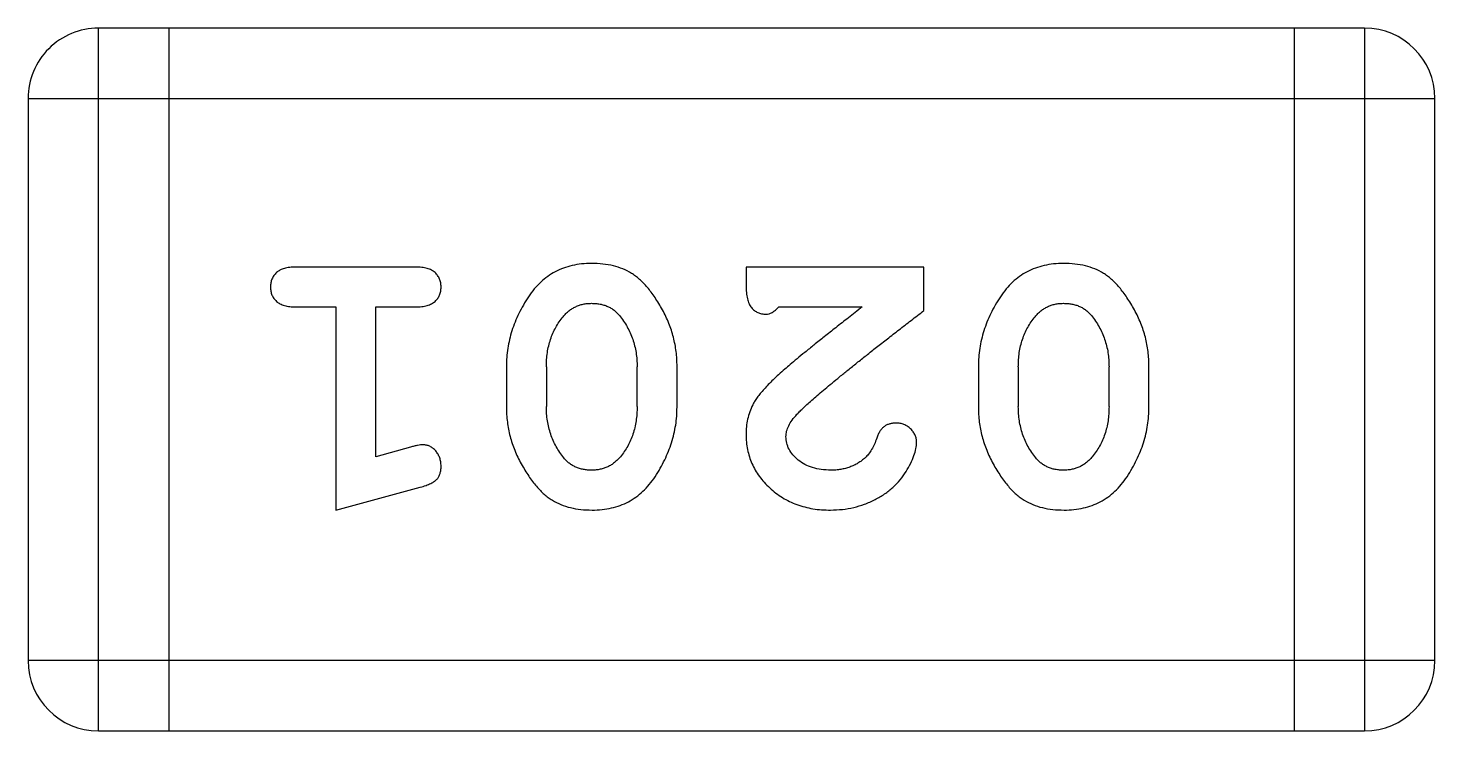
# Model space of a CAD drawing. Header units: millimetres. Extents: x 563 to 681, y 173 to 284.
# Drawn here: x 663.565 to 664.175, y 190.846 to 191.15 of the extents above; entities that cross this region are included whole.
import ezdxf

# ---------------------------------------------------------------- set-up
doc = ezdxf.new("R2010")
doc.units = ezdxf.units.MM
doc.header["$LTSCALE"] = 30.734
doc.layers.get('0').update_dxf_attribs({"linetype": 'CONTINUOUS'})

msp = doc.modelspace()

# ---------------------------------------------------------------- linework, layer by layer
at = {"linetype": 'Continuous'}
for p, q in [((664.14405, 191.15036), (663.59541, 191.15036)), ((663.59541, 190.84556), (663.59541, 191.15036)), ((663.62589, 191.15036), (663.62589, 190.84556)), ((664.11357, 191.15036), (664.11357, 190.84556)), ((664.14405, 191.15036), (664.14405, 190.84556)), ((663.56493, 191.11988), (664.17453, 191.11988)), ((663.56493, 191.11988), (663.56493, 190.87604)), ((664.17453, 190.87604), (664.17453, 191.11988)), ((663.73287, 191.04673), (663.68095, 191.04673)), ((663.95311, 191.04673), (663.87602, 191.04673)), ((663.87602, 191.04673), (663.87602, 191.03886)), ((663.95311, 191.02785), (663.95311, 191.04673)), ((663.68095, 191.02942), (663.69826, 191.02942)), ((663.69826, 191.02942), (663.69826, 190.94133)), ((663.71556, 191.02942), (663.73287, 191.02942)), ((663.71556, 190.96446), (663.71556, 191.02942)), ((663.89018, 191.02942), (663.92637, 191.02942)), ((663.7722, 191.00369), (663.7722, 190.98594)), ((663.7895, 191.00342), (663.7895, 190.98621)), ((663.82883, 190.98621), (663.82883, 191.00342)), ((663.84613, 190.98594), (663.84613, 191.00369)), ((663.97671, 191.00369), (663.97671, 190.98594)), ((663.99401, 191.00342), (663.99401, 190.98621)), ((664.03334, 190.98621), (664.03334, 191.00342)), ((664.05065, 190.98594), (664.05065, 191.00369)), ((663.73058, 190.96861), (663.71556, 190.96446)), ((663.69826, 190.94133), (663.73483, 190.95121)), ((664.17453, 190.87604), (663.56493, 190.87604)), ((663.59541, 190.84556), (664.14405, 190.84556))]:
    msp.add_line(p, q, dxfattribs=at)
for centre, start, end in [((663.59541, 191.11988), 90.00001, 180.00001), ((664.14405, 191.11988), 0.00001, 90.00001), ((663.59541, 190.87604), 180.00001, 270.00001), ((664.14405, 190.87604), 270.00001, 0.00001)]:
    msp.add_arc(centre, 0.03048, start, end, dxfattribs=at)
for points, knots in [([(663.68095, 191.04673), (663.68006, 191.04671), (663.67837, 191.04667), (663.67605, 191.0462), (663.67409, 191.04549), (663.67255, 191.04439), (663.67137, 191.04307), (663.67055, 191.04155), (663.67003, 191.03987), (663.66997, 191.03869), (663.66994, 191.03808)], [0, 0, 0, 0, 0.169012, 0.317488, 0.445429, 0.560977, 0.67065, 0.776666, 0.88492, 1, 1, 1, 1]), ([(663.74388, 191.03808), (663.74385, 191.03869), (663.74378, 191.03987), (663.74327, 191.04156), (663.74244, 191.04306), (663.74129, 191.04441), (663.73973, 191.04548), (663.73777, 191.0462), (663.73544, 191.04667), (663.73376, 191.04671), (663.73287, 191.04673)], [0, 0, 0, 0, 0.115051, 0.223278, 0.329269, 0.437893, 0.554681, 0.682591, 0.83103, 1, 1, 1, 1]), ([(663.80909, 191.0483), (663.80765, 191.04826), (663.80483, 191.04819), (663.80074, 191.04748), (663.7969, 191.04636), (663.79333, 191.04476), (663.79, 191.04274), (663.78696, 191.04022), (663.78415, 191.03728), (663.7817, 191.03389), (663.77951, 191.03029), (663.77755, 191.02662), (663.7759, 191.0229), (663.77453, 191.01914), (663.77351, 191.01533), (663.77273, 191.01149), (663.77228, 191.0076), (663.77222, 191.00499), (663.7722, 191.00369)], [0, 0, 0, 0, 0.067217, 0.131051, 0.19272, 0.252824, 0.312745, 0.373449, 0.436041, 0.501494, 0.567761, 0.632087, 0.695096, 0.757109, 0.817993, 0.878657, 0.939311, 1, 1, 1, 1]), ([(663.84613, 191.00369), (663.84612, 191.00476), (663.84608, 191.00689), (663.84577, 191.01007), (663.84529, 191.0132), (663.84459, 191.01629), (663.84372, 191.01934), (663.84258, 191.02232), (663.84133, 191.02529), (663.83985, 191.02817), (663.83827, 191.0309), (663.83665, 191.03345), (663.835, 191.03575), (663.83336, 191.03787), (663.83166, 191.03972), (663.82996, 191.0414), (663.82822, 191.04282), (663.82586, 191.04441), (663.82268, 191.04602), (663.81849, 191.04733), (663.81392, 191.04816), (663.81073, 191.04825), (663.80909, 191.0483)], [0, 0, 0, 0, 0.049886, 0.09882, 0.148132, 0.19689, 0.246038, 0.295176, 0.345305, 0.395692, 0.445312, 0.491875, 0.535813, 0.577009, 0.616081, 0.652689, 0.687585, 0.720206, 0.785062, 0.85223, 0.923759, 1, 1, 1, 1]), ([(664.0136, 191.0483), (664.01216, 191.04826), (664.00934, 191.04819), (664.00525, 191.04748), (664.00141, 191.04636), (663.99784, 191.04476), (663.99451, 191.04274), (663.99147, 191.04022), (663.98866, 191.03728), (663.98621, 191.03389), (663.98402, 191.03029), (663.98206, 191.02662), (663.98041, 191.0229), (663.97904, 191.01914), (663.97802, 191.01533), (663.97724, 191.01149), (663.97679, 191.0076), (663.97674, 191.00499), (663.97671, 191.00369)], [0, 0, 0, 0, 0.067217, 0.131051, 0.19272, 0.252824, 0.312745, 0.373449, 0.436041, 0.501494, 0.567761, 0.632087, 0.695096, 0.757109, 0.817993, 0.878657, 0.939311, 1, 1, 1, 1]), ([(664.05065, 191.00369), (664.05063, 191.00476), (664.05059, 191.00689), (664.05028, 191.01007), (664.0498, 191.0132), (664.0491, 191.01629), (664.04823, 191.01934), (664.04709, 191.02232), (664.04584, 191.02529), (664.04436, 191.02817), (664.04279, 191.0309), (664.04116, 191.03345), (664.03951, 191.03575), (664.03787, 191.03787), (664.03617, 191.03972), (664.03447, 191.0414), (664.03274, 191.04282), (664.03037, 191.04441), (664.02719, 191.04602), (664.023, 191.04733), (664.01843, 191.04816), (664.01524, 191.04825), (664.0136, 191.0483)], [0, 0, 0, 0, 0.049886, 0.09882, 0.148132, 0.19689, 0.246038, 0.295176, 0.345305, 0.395692, 0.445312, 0.491875, 0.535813, 0.577009, 0.616081, 0.652689, 0.687585, 0.720206, 0.785062, 0.85223, 0.923759, 1, 1, 1, 1]), ([(663.66994, 191.03808), (663.66997, 191.03747), (663.67004, 191.03628), (663.67054, 191.0346), (663.67138, 191.0331), (663.67255, 191.03178), (663.67409, 191.0307), (663.67605, 191.02995), (663.67837, 191.02949), (663.68006, 191.02945), (663.68095, 191.02942)], [0, 0, 0, 0, 0.11517, 0.223509, 0.328254, 0.438012, 0.553651, 0.682263, 0.830856, 1, 1, 1, 1]), ([(663.73287, 191.02942), (663.73376, 191.02945), (663.73544, 191.02949), (663.73777, 191.02995), (663.73973, 191.03071), (663.7413, 191.03177), (663.74244, 191.03311), (663.74328, 191.0346), (663.74378, 191.03628), (663.74385, 191.03747), (663.74388, 191.03808)], [0, 0, 0, 0, 0.169102, 0.317658, 0.446239, 0.563118, 0.671828, 0.776546, 0.884858, 1, 1, 1, 1]), ([(663.87602, 191.03886), (663.87605, 191.0378), (663.87609, 191.03582), (663.87653, 191.03311), (663.87719, 191.03087), (663.87826, 191.02913), (663.87958, 191.02783), (663.8811, 191.02693), (663.88282, 191.02636), (663.88404, 191.0263), (663.88468, 191.02628)], [0, 0, 0, 0, 0.1844, 0.34094, 0.473574, 0.586824, 0.690029, 0.789175, 0.890445, 1, 1, 1, 1]), ([(663.79675, 191.0252), (663.79715, 191.02566), (663.79794, 191.02656), (663.79928, 191.02775), (663.8007, 191.02875), (663.8022, 191.02958), (663.80379, 191.03022), (663.80547, 191.03066), (663.80722, 191.03094), (663.80843, 191.03098), (663.80904, 191.031)], [0, 0, 0, 0, 0.129853, 0.25607, 0.380154, 0.49978, 0.62208, 0.743277, 0.868791, 1, 1, 1, 1]), ([(663.80904, 191.031), (663.80968, 191.03099), (663.81093, 191.03096), (663.81274, 191.03071), (663.81444, 191.0303), (663.81602, 191.0297), (663.81749, 191.02896), (663.81885, 191.02805), (663.82009, 191.02696), (663.82082, 191.02613), (663.82118, 191.02571)], [0, 0, 0, 0, 0.139844, 0.271849, 0.399162, 0.521619, 0.6402, 0.758957, 0.87828, 1, 1, 1, 1]), ([(664.00126, 191.0252), (664.00166, 191.02566), (664.00245, 191.02656), (664.00379, 191.02775), (664.00521, 191.02875), (664.00672, 191.02958), (664.0083, 191.03022), (664.00998, 191.03066), (664.01173, 191.03094), (664.01294, 191.03098), (664.01355, 191.031)], [0, 0, 0, 0, 0.129853, 0.25607, 0.380154, 0.49978, 0.62208, 0.743277, 0.868791, 1, 1, 1, 1]), ([(664.01355, 191.031), (664.01419, 191.03099), (664.01544, 191.03096), (664.01725, 191.03071), (664.01895, 191.0303), (664.02053, 191.0297), (664.022, 191.02896), (664.02336, 191.02805), (664.0246, 191.02696), (664.02533, 191.02613), (664.0257, 191.02571)], [0, 0, 0, 0, 0.139844, 0.271849, 0.399162, 0.521619, 0.6402, 0.758957, 0.87828, 1, 1, 1, 1]), ([(663.7895, 191.00342), (663.78953, 191.00448), (663.78958, 191.00655), (663.7899, 191.00961), (663.79045, 191.01255), (663.79129, 191.01534), (663.79226, 191.01802), (663.79356, 191.02055), (663.79501, 191.02297), (663.79617, 191.02445), (663.79675, 191.0252)], [0, 0, 0, 0, 0.135449, 0.266263, 0.393429, 0.516942, 0.639128, 0.758779, 0.879341, 1, 1, 1, 1]), ([(663.82118, 191.02571), (663.8218, 191.02492), (663.82302, 191.02335), (663.82455, 191.02079), (663.8259, 191.01817), (663.82695, 191.01541), (663.82779, 191.01256), (663.82842, 191.0096), (663.82875, 191.00654), (663.8288, 191.00447), (663.82883, 191.00342)], [0, 0, 0, 0, 0.124927, 0.248361, 0.370889, 0.492583, 0.61616, 0.741472, 0.869044, 1, 1, 1, 1]), ([(663.88468, 191.02628), (663.88513, 191.02632), (663.88607, 191.0264), (663.88745, 191.02707), (663.88886, 191.02806), (663.88972, 191.02895), (663.89018, 191.02942)], [0, 0, 0, 0, 0.20611, 0.432681, 0.695597, 1, 1, 1, 1]), ([(663.92637, 191.02942), (663.92436, 191.02786), (663.92054, 191.02487), (663.91507, 191.02055), (663.91009, 191.01663), (663.90565, 191.01305), (663.90169, 191.00988), (663.89828, 191.00704), (663.89536, 191.0046), (663.89359, 191.00308), (663.89279, 191.00239)], [0, 0, 0, 0, 0.176662, 0.337826, 0.484741, 0.617764, 0.73494, 0.837793, 0.926412, 1, 1, 1, 1]), ([(663.8981, 190.98287), (663.89854, 190.98332), (663.8995, 190.98431), (663.9011, 190.98586), (663.90299, 190.98759), (663.90517, 190.98951), (663.90762, 190.99164), (663.91034, 190.99399), (663.91337, 190.99648), (663.91668, 190.9992), (663.92025, 191.00211), (663.92412, 191.00521), (663.92825, 191.00851), (663.93267, 191.012), (663.93739, 191.01568), (663.94238, 191.01956), (663.94764, 191.02365), (663.95126, 191.02643), (663.95311, 191.02785)], [0, 0, 0, 0, 0.026647, 0.057942, 0.094152, 0.134806, 0.180631, 0.231142, 0.286385, 0.346321, 0.411439, 0.481035, 0.555329, 0.634592, 0.718826, 0.807759, 0.901393, 1, 1, 1, 1]), ([(663.99401, 191.00342), (663.99404, 191.00448), (663.99409, 191.00655), (663.99441, 191.00961), (663.99496, 191.01255), (663.9958, 191.01534), (663.99678, 191.01802), (663.99807, 191.02055), (663.99952, 191.02297), (664.00068, 191.02445), (664.00126, 191.0252)], [0, 0, 0, 0, 0.135449, 0.266263, 0.393429, 0.516942, 0.639128, 0.758779, 0.879341, 1, 1, 1, 1]), ([(664.0257, 191.02571), (664.02631, 191.02492), (664.02753, 191.02335), (664.02906, 191.02079), (664.03041, 191.01817), (664.03147, 191.01541), (664.0323, 191.01256), (664.03293, 191.0096), (664.03326, 191.00654), (664.03331, 191.00447), (664.03334, 191.00342)], [0, 0, 0, 0, 0.124927, 0.248361, 0.370889, 0.492583, 0.61616, 0.741472, 0.869044, 1, 1, 1, 1]), ([(663.89279, 191.00239), (663.89191, 191.00161), (663.89022, 191.00013), (663.88784, 190.99791), (663.88574, 190.99579), (663.88386, 190.99381), (663.88225, 190.99194), (663.8809, 190.99017), (663.87977, 190.98854), (663.87866, 190.98648), (663.87759, 190.98392), (663.87667, 190.98076), (663.87611, 190.97746), (663.87605, 190.97523), (663.87602, 190.97409)], [0, 0, 0, 0, 0.103002, 0.197728, 0.285279, 0.365235, 0.437224, 0.502446, 0.560545, 0.611446, 0.707576, 0.80349, 0.900532, 1, 1, 1, 1]), ([(663.7722, 190.98594), (663.77222, 190.98487), (663.77225, 190.98272), (663.77255, 190.97953), (663.77308, 190.9764), (663.77375, 190.97329), (663.77467, 190.97024), (663.77579, 190.96723), (663.77708, 190.96426), (663.77858, 190.96139), (663.78018, 190.95866), (663.78181, 190.9561), (663.78347, 190.95378), (663.78514, 190.95167), (663.78685, 190.94982), (663.78855, 190.94817), (663.79029, 190.94675), (663.79266, 190.94518), (663.79583, 190.94358), (663.8, 190.94227), (663.80455, 190.94147), (663.8077, 190.94138), (663.80934, 190.94133)], [0, 0, 0, 0, 0.049855, 0.099516, 0.148482, 0.19758, 0.246804, 0.296268, 0.346517, 0.397047, 0.446826, 0.49336, 0.537801, 0.579207, 0.617974, 0.654833, 0.689171, 0.722088, 0.786392, 0.853518, 0.924186, 1, 1, 1, 1]), ([(663.79707, 190.96392), (663.79647, 190.96472), (663.79527, 190.96631), (663.79372, 190.96885), (663.7924, 190.9715), (663.79136, 190.97425), (663.79051, 190.9771), (663.78993, 190.98005), (663.78957, 190.9831), (663.78953, 190.98516), (663.7895, 190.98621)], [0, 0, 0, 0, 0.125331, 0.248948, 0.371201, 0.494032, 0.616811, 0.742104, 0.868849, 1, 1, 1, 1]), ([(663.80934, 190.94133), (663.81077, 190.94136), (663.81358, 190.94144), (663.81767, 190.94215), (663.8215, 190.94327), (663.82508, 190.94485), (663.82838, 190.94693), (663.83143, 190.94943), (663.83422, 190.9524), (663.83668, 190.95579), (663.83888, 190.95938), (663.8408, 190.96307), (663.84246, 190.96677), (663.84379, 190.97054), (663.84486, 190.97433), (663.84559, 190.97817), (663.84605, 190.98204), (663.84611, 190.98464), (663.84613, 190.98594)], [0, 0, 0, 0, 0.06692, 0.130834, 0.19258, 0.252759, 0.312631, 0.373411, 0.436359, 0.501894, 0.568244, 0.632472, 0.69556, 0.757163, 0.818592, 0.878885, 0.939235, 1, 1, 1, 1]), ([(663.82883, 190.98621), (663.8288, 190.98515), (663.82875, 190.98307), (663.82843, 190.98001), (663.82787, 190.97708), (663.82705, 190.97428), (663.82606, 190.9716), (663.82477, 190.96908), (663.82332, 190.96666), (663.82216, 190.96518), (663.82158, 190.96443)], [0, 0, 0, 0, 0.135446, 0.266257, 0.393419, 0.517936, 0.639137, 0.758785, 0.879345, 1, 1, 1, 1]), ([(663.89333, 190.97316), (663.89339, 190.97394), (663.89352, 190.97558), (663.89449, 190.97802), (663.89602, 190.9805), (663.89738, 190.98204), (663.8981, 190.98287)], [0, 0, 0, 0, 0.212836, 0.442809, 0.70317, 1, 1, 1, 1]), ([(663.97671, 190.98594), (663.97673, 190.98487), (663.97677, 190.98272), (663.97706, 190.97953), (663.97759, 190.9764), (663.97826, 190.97329), (663.97918, 190.97024), (663.9803, 190.96723), (663.98159, 190.96426), (663.98309, 190.96139), (663.98469, 190.95866), (663.98632, 190.9561), (663.98798, 190.95378), (663.98965, 190.95167), (663.99136, 190.94982), (663.99307, 190.94817), (663.9948, 190.94675), (663.99717, 190.94518), (664.00034, 190.94358), (664.00451, 190.94227), (664.00906, 190.94147), (664.01221, 190.94138), (664.01385, 190.94133)], [0, 0, 0, 0, 0.049855, 0.099516, 0.148482, 0.19758, 0.246804, 0.296268, 0.346517, 0.397047, 0.446826, 0.49336, 0.537801, 0.579207, 0.617974, 0.654833, 0.689171, 0.722088, 0.786392, 0.853518, 0.924186, 1, 1, 1, 1]), ([(664.00158, 190.96392), (664.00098, 190.96472), (663.99978, 190.96631), (663.99823, 190.96885), (663.99691, 190.9715), (663.99587, 190.97425), (663.99502, 190.9771), (663.99444, 190.98005), (663.99408, 190.9831), (663.99404, 190.98516), (663.99401, 190.98621)], [0, 0, 0, 0, 0.125331, 0.248948, 0.371201, 0.494032, 0.616811, 0.742104, 0.868849, 1, 1, 1, 1]), ([(664.01385, 190.94133), (664.01528, 190.94136), (664.01809, 190.94144), (664.02218, 190.94215), (664.02601, 190.94327), (664.02959, 190.94485), (664.03289, 190.94693), (664.03594, 190.94943), (664.03873, 190.9524), (664.04119, 190.95579), (664.04339, 190.95938), (664.04531, 190.96307), (664.04697, 190.96677), (664.0483, 190.97054), (664.04937, 190.97433), (664.0501, 190.97817), (664.05056, 190.98204), (664.05062, 190.98464), (664.05065, 190.98594)], [0, 0, 0, 0, 0.06692, 0.130834, 0.19258, 0.252759, 0.312631, 0.373411, 0.436359, 0.501894, 0.568244, 0.632472, 0.69556, 0.757163, 0.818592, 0.878885, 0.939235, 1, 1, 1, 1]), ([(664.03334, 190.98621), (664.03331, 190.98515), (664.03326, 190.98307), (664.03295, 190.98001), (664.03238, 190.97708), (664.03156, 190.97428), (664.03057, 190.9716), (664.02928, 190.96908), (664.02783, 190.96666), (664.02667, 190.96518), (664.02609, 190.96443)], [0, 0, 0, 0, 0.135446, 0.266257, 0.393419, 0.517936, 0.639137, 0.758785, 0.879345, 1, 1, 1, 1]), ([(663.94114, 190.97908), (663.94065, 190.97906), (663.93969, 190.97902), (663.93832, 190.97876), (663.93707, 190.97829), (663.93594, 190.9776), (663.9349, 190.97671), (663.93403, 190.97553), (663.93326, 190.97412), (663.93286, 190.97308), (663.93266, 190.97252)], [0, 0, 0, 0, 0.127347, 0.246131, 0.359406, 0.470543, 0.586092, 0.711469, 0.847022, 1, 1, 1, 1]), ([(663.94996, 190.97065), (663.94993, 190.9712), (663.94986, 190.97228), (663.94934, 190.97383), (663.94851, 190.97528), (663.94739, 190.97659), (663.94603, 190.97769), (663.94451, 190.97848), (663.94287, 190.97902), (663.94172, 190.97906), (663.94114, 190.97908)], [0, 0, 0, 0, 0.120856, 0.239483, 0.360995, 0.490166, 0.620982, 0.746416, 0.870253, 1, 1, 1, 1]), ([(663.73599, 190.96964), (663.73565, 190.96962), (663.73489, 190.96958), (663.73365, 190.96937), (663.73219, 190.96904), (663.73114, 190.96876), (663.73058, 190.96861)], [0, 0, 0, 0, 0.183151, 0.413144, 0.682305, 1, 1, 1, 1]), ([(663.74388, 190.96038), (663.74385, 190.961), (663.7438, 190.96222), (663.74334, 190.96397), (663.74263, 190.96558), (663.74159, 190.96698), (663.74039, 190.96816), (663.73903, 190.96903), (663.73754, 190.96954), (663.73651, 190.96961), (663.73599, 190.96964)], [0, 0, 0, 0, 0.138815, 0.27042, 0.39836, 0.52875, 0.654955, 0.771147, 0.884581, 1, 1, 1, 1]), ([(663.87602, 190.97409), (663.87606, 190.97298), (663.87613, 190.97078), (663.8766, 190.96754), (663.87742, 190.96444), (663.87855, 190.96146), (663.88002, 190.95861), (663.8818, 190.9559), (663.8839, 190.95331), (663.88629, 190.95087), (663.88894, 190.94864), (663.89179, 190.94666), (663.89484, 190.94501), (663.89805, 190.94364), (663.90146, 190.94263), (663.90504, 190.94185), (663.90881, 190.94141), (663.91139, 190.94136), (663.9127, 190.94133)], [0, 0, 0, 0, 0.060981, 0.120256, 0.178148, 0.236115, 0.293993, 0.352864, 0.413358, 0.476056, 0.539296, 0.602396, 0.665116, 0.728325, 0.792919, 0.859317, 0.928302, 1, 1, 1, 1]), ([(663.91282, 190.95863), (663.91142, 190.95868), (663.90872, 190.95876), (663.90491, 190.95961), (663.90152, 190.96099), (663.89865, 190.96291), (663.89632, 190.96517), (663.89457, 190.96765), (663.89354, 190.97035), (663.8934, 190.97222), (663.89333, 190.97316)], [0, 0, 0, 0, 0.156344, 0.299348, 0.4327, 0.561, 0.682299, 0.791883, 0.89611, 1, 1, 1, 1]), ([(663.9127, 190.94133), (663.9144, 190.94139), (663.91775, 190.9415), (663.92269, 190.94236), (663.92744, 190.94379), (663.93193, 190.94577), (663.93607, 190.9482), (663.93972, 190.95108), (663.94287, 190.95432), (663.94538, 190.9579), (663.94735, 190.96146), (663.94882, 190.96478), (663.94975, 190.96781), (663.9499, 190.96975), (663.94996, 190.97065)], [0, 0, 0, 0, 0.098286, 0.193983, 0.289056, 0.384352, 0.477435, 0.566197, 0.652355, 0.737986, 0.818188, 0.887401, 0.94802, 1, 1, 1, 1]), ([(663.93266, 190.97252), (663.93235, 190.97162), (663.93175, 190.96992), (663.93053, 190.96763), (663.92927, 190.96561), (663.9282, 190.96453), (663.92769, 190.96401)], [0, 0, 0, 0, 0.285518, 0.544185, 0.781367, 1, 1, 1, 1]), ([(663.80921, 190.95863), (663.80858, 190.95864), (663.80735, 190.95867), (663.80554, 190.95892), (663.80384, 190.95933), (663.80226, 190.95993), (663.80079, 190.96067), (663.79943, 190.96159), (663.79817, 190.96266), (663.79744, 190.9635), (663.79707, 190.96392)], [0, 0, 0, 0, 0.138115, 0.270177, 0.397547, 0.520057, 0.63869, 0.757499, 0.878226, 1, 1, 1, 1]), ([(663.82158, 190.96443), (663.82117, 190.96397), (663.82037, 190.96307), (663.81903, 190.96189), (663.81762, 190.96086), (663.8161, 190.96005), (663.81451, 190.95941), (663.81281, 190.95897), (663.81104, 190.95869), (663.80983, 190.95865), (663.80921, 190.95863)], [0, 0, 0, 0, 0.13042, 0.256046, 0.378133, 0.498725, 0.620452, 0.742761, 0.869406, 1, 1, 1, 1]), ([(663.92769, 190.96401), (663.92719, 190.96359), (663.92619, 190.96274), (663.92457, 190.96162), (663.92283, 190.96072), (663.92101, 190.95995), (663.9191, 190.95935), (663.91709, 190.95895), (663.91499, 190.95866), (663.91355, 190.95864), (663.91282, 190.95863)], [0, 0, 0, 0, 0.121873, 0.243139, 0.363336, 0.485133, 0.607572, 0.734701, 0.864814, 1, 1, 1, 1]), ([(664.01372, 190.95863), (664.01309, 190.95864), (664.01186, 190.95867), (664.01005, 190.95892), (664.00835, 190.95933), (664.00677, 190.95993), (664.0053, 190.96067), (664.00394, 190.96159), (664.00268, 190.96266), (664.00195, 190.9635), (664.00158, 190.96392)], [0, 0, 0, 0, 0.138115, 0.270177, 0.397547, 0.520057, 0.63869, 0.757499, 0.878226, 1, 1, 1, 1]), ([(664.02609, 190.96443), (664.02568, 190.96397), (664.02488, 190.96307), (664.02354, 190.96189), (664.02213, 190.96086), (664.02062, 190.96005), (664.01902, 190.95941), (664.01732, 190.95897), (664.01555, 190.95869), (664.01434, 190.95865), (664.01372, 190.95863)], [0, 0, 0, 0, 0.13042, 0.256046, 0.378133, 0.498725, 0.620452, 0.742761, 0.869406, 1, 1, 1, 1]), ([(663.73483, 190.95121), (663.73568, 190.95146), (663.73724, 190.95194), (663.73933, 190.95278), (663.74096, 190.9537), (663.74215, 190.95472), (663.74295, 190.9559), (663.74348, 190.95724), (663.74384, 190.95874), (663.74387, 190.95982), (663.74388, 190.96038)], [0, 0, 0, 0, 0.187321, 0.344927, 0.475328, 0.579604, 0.674244, 0.773631, 0.882025, 1, 1, 1, 1])]:
    msp.add_open_spline(points, degree=3, knots=knots, dxfattribs=at)

doc.saveas('drawing.dxf')
